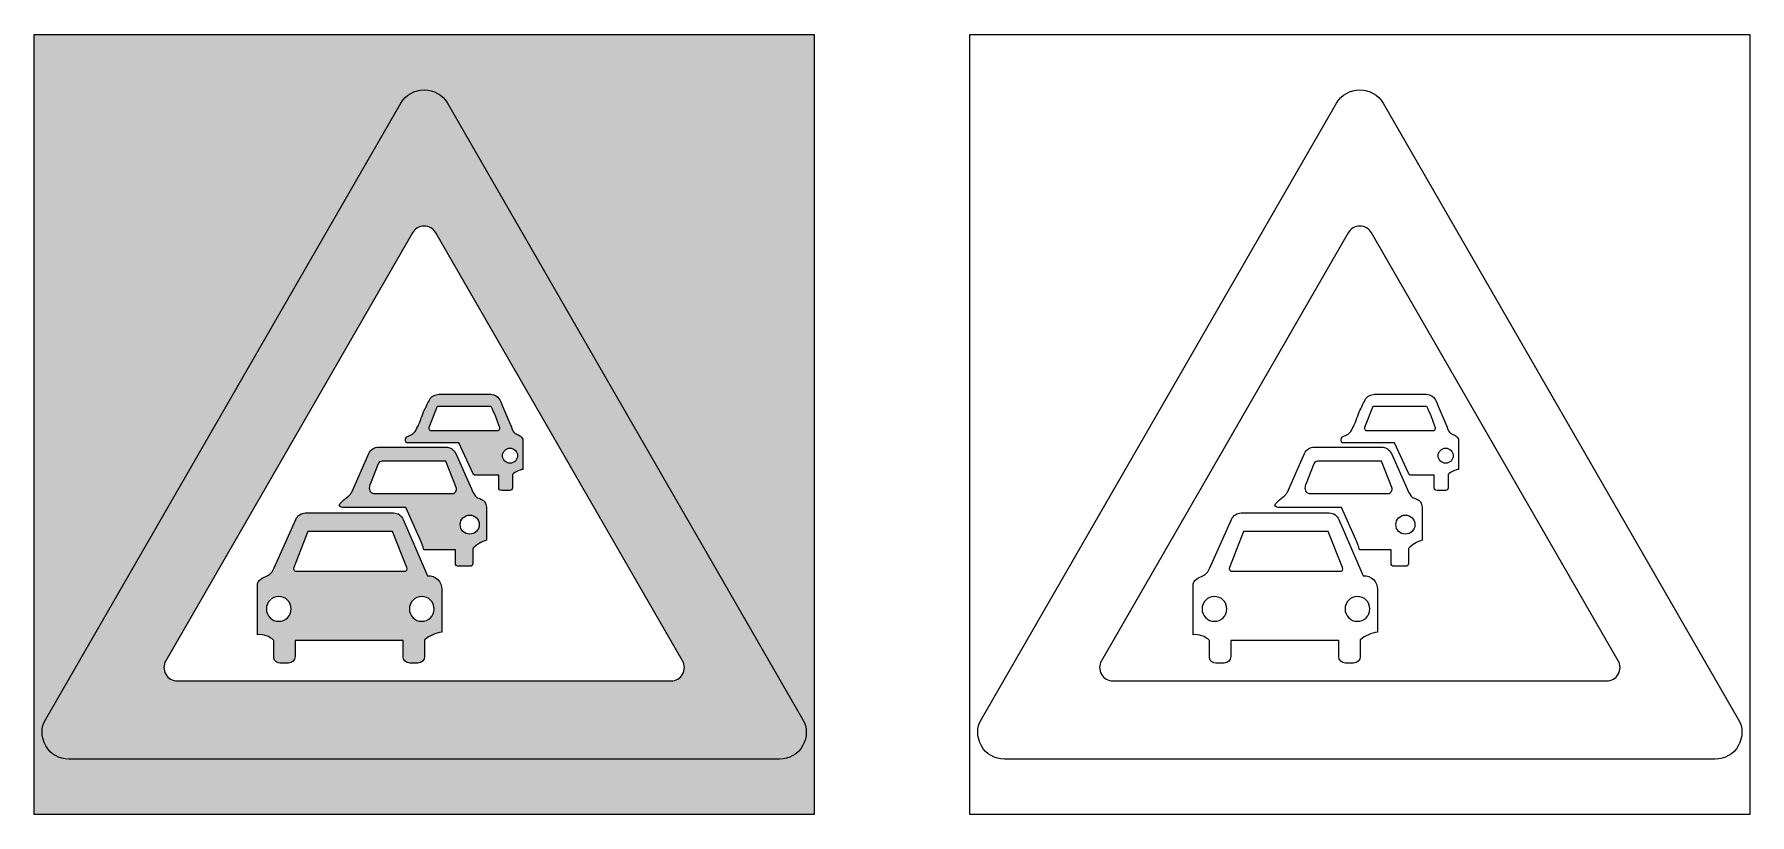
# Model space of a CAD drawing. Extents: x 200 to 2400, y 200 to 1200.
import ezdxf

# ---------------------------------------------------------------- set-up
doc = ezdxf.new("R2010")
doc.units = 0
doc.header["$MEASUREMENT"] = 0

msp = doc.modelspace()

# ---------------------------------------------------------------- hatches: boundary and pattern name
at = {"true_color": 0x000000}
h = msp.add_hatch(color=18, dxfattribs=at)
h.paths.add_polyline_path([(200, 200), (200, 1200), (1200, 1200), (1200, 200)])
edge = h.paths.add_edge_path(flags=16)
edge.add_arc((1016.482850067149, 388.6433804487611), 17.32038893934033, 270.0567319207018, 389.9519786323874)
edge.add_line((1031.49, 397.291), (714.9939999999999, 945.4889999999998))
edge.add_arc((700.001, 936.8136323876071), 17.32201062839279, 30.05487035694192, 149.9451296430581)
edge.add_line((685.008, 945.4889999999999), (368.5069999999999, 397.2900000000001))
edge.add_arc((383.5154880577879, 388.6431542268313), 17.32116207434503, 150.0524490103217, 269.945459994992)
edge.add_line((383.499, 371.3219999999999), (1016.5, 371.323))
edge = h.paths.add_edge_path(flags=0)
edge.add_arc((831.4259828902793, 615.3906808472997), 27.5157173576987, 99.78636304041302, 131.3071057960212)
edge.add_line((813.263, 636.06), (813.263, 628.9))
edge.add_line((813.263, 628.9), (813.263, 618.83))
edge.add_arc((809.8113480790048, 618.8266532802304), 3.451653543483658, -90.02237746008382, 0.05555393832048594, ccw=False)
edge.add_line((809.81, 615.375), (799, 615.375))
edge.add_arc((798.9991230691913, 618.8271241556924), 3.452124267074249, 179.9522688791964, 270.0145546425662, ccw=False)
edge.add_line((795.547, 618.83), (795.547, 635.07))
edge.add_line((795.547, 635.07), (765.26, 635.07))
edge.add_arc((766.3197671202798, 638.8140017662525), 3.891099532899157, 236.214785658646, 254.1954461070327, ccw=False)
edge.add_arc((766.8160484609208, 639.3471379468286), 4.611635948867034, 202.2895836410612, 234.7733504241661, ccw=False)
edge.add_line((762.549, 637.5980000000001), (744.54, 676.452))
edge.add_line((744.54, 676.452), (681.4810000000001, 676.452))
edge.add_line((681.4810000000001, 676.452), (678.6669999999999, 676.452))
edge.add_arc((680.0617748357282, 683.9643916279016), 7.6407738360291, 248.4240448571826, 259.4820438950163, ccw=False)
edge.add_arc((678.1377965562102, 678.5643161613053), 1.921650006895992, 198.7380986909906, 242.5511710356009, ccw=False)
edge.add_arc((681.7705005932393, 679.825749493738), 5.767101731328799, 165.7842394050571, 199.012239739483, ccw=False)
edge.add_arc((682.0760207729329, 680.1129529576743), 6.003149854754684, 140.8137874233939, 169.1594903062254, ccw=False)
edge.add_arc((679.663907674797, 681.9623391771975), 2.966392523092932, 113.965481243516, 139.0631265369533, ccw=False)
edge.add_arc((664.7173290498127, 723.730575478275), 41.4044408577675, 289.3834592352556, 299.3112101056722)
edge.add_arc((679.5346634447232, 696.495646070832), 10.41061271211701, 301.5826986392619, 329.1681754735766)
edge.add_arc((612.2017783909082, 735.8522093464052), 88.40161404323628, 329.6315496514135, 342.15012985166)
edge.add_arc((712.665314937025, 703.4262165926675), 17.16539249059915, 157.5835331685886, 161.9143951703025, ccw=False)
edge.add_line((696.797, 709.972), (699.3530000000001, 716.097))
edge.add_arc((854.5827776104627, 650.1564330118949), 168.6548019823523, 151.1362092918135, 156.9845406793792, ccw=False)
edge.add_arc((718.9783920463276, 724.8986703449037), 13.81633356331992, 90.04309540215462, 151.1230231591387, ccw=False)
edge.add_line((718.9680000000001, 738.715), (785.0319999999999, 738.716))
edge.add_arc((785.0187185747642, 724.9052647266633), 13.810741659536, 21.001813537060116, 89.94490015467818, ccw=False)
edge.add_arc((1198.755277341783, 883.7397884979166), 429.3668141824075, 201.0019273216271, 204.544334911309)
edge.add_arc((705.6539595936932, 656.9957978869683), 113.3756758074839, 18.818744877340123, 25.26323351263858, ccw=False)
edge.add_arc((822.654871985947, 697.4457651791554), 10.43327268467687, 201.8188291539756, 243.9925072127486)
edge.add_arc((798.859926208916, 649.2350051853145), 43.33001719133894, 55.47804463075943, 63.66785326035682, ccw=False)
edge.add_arc((818.5006925297187, 678.1809804382689), 8.353264497647013, 9.092243556358483, 53.954358359276625, ccw=False)
edge.add_line((826.7489999999999, 679.5010000000001), (826.7489999999999, 647.376))
edge.add_line((826.7489999999999, 647.376), (826.7489999999999, 645.7080000000001))
edge.add_line((826.7489999999999, 645.7080000000001), (826.7489999999999, 644.156))
edge.add_line((826.7489999999999, 644.156), (826.7489999999999, 642.506))
edge = h.paths.add_edge_path(flags=0)
edge.add_arc((789.5375223712243, 516.1020770559626), 36.79110103913468, 104.8521817333321, 137.3303332540555)
edge.add_line((762.4860000000001, 541.038), (762.4860000000001, 528.154))
edge.add_arc((774.5523614132255, 527.4085973237973), 12.08936321334857, 176.4650301570031, 180.0312670586332)
edge.add_line((762.4630000000001, 527.4019999999999), (762.459, 521.81))
edge.add_arc((759.0044730104419, 521.8135284540551), 3.454528791539188, 270.02532619213065, 359.94147810803753, ccw=False)
edge.add_line((759.0060000000001, 518.359), (743.512, 518.359))
edge.add_arc((743.5148558520357, 521.8118551693778), 3.45285635041337, 180.0307841884986, 269.95261074582555, ccw=False)
edge.add_line((740.062, 521.81), (740.064, 539.49))
edge.add_line((740.064, 539.49), (736.525, 539.49))
edge.add_line((736.525, 539.49), (699.3660000000001, 539.49))
edge.add_arc((640.3768344614631, 526.6891313508186), 60.36210640051024, 12.24356746071284, 25.5171557095057)
edge.add_line((694.8510000000001, 552.692), (676.659, 593.445))
edge.add_line((676.659, 593.445), (600.952, 593.445))
edge.add_arc((600.4021447465649, 631.1021232141063), 37.66113739071234, 262.11562497448114, 270.8365521307025, ccw=False)
edge.add_arc((596.134977576208, 602.0740139983628), 8.325690446540678, 241.0739143304479, 263.80132650246605, ccw=False)
edge.add_arc((593.212514865239, 596.5031544056192), 2.04086722533831, 198.1326419392832, 237.2347172387073, ccw=False)
edge.add_arc((593.239685953034, 596.5134487074193), 2.069893154675031, 159.3326608033488, 198.1693724633937, ccw=False)
edge.add_arc((598.1909437673511, 594.2379428118811), 7.515327614976751, 136.8056324418286, 156.4224358929925, ccw=False)
edge.add_arc((661.3043104869384, 530.5540771009038), 97.17092172322178, 128.0381095470757, 134.9017642216367, ccw=False)
edge.add_arc((582.0795065436305, 631.3499903533606), 31.03456339125878, 308.5708610818965, 322.0838138889986)
edge.add_line((606.563, 612.279), (607.256, 613.469))
edge.add_line((607.256, 613.469), (629.048, 662.7139999999999))
edge.add_arc((641.6748719922248, 657.1140738850708), 13.81293121682348, 90.04924480705517, 156.0830611185849, ccw=False)
edge.add_line((641.663, 670.927), (727.8889999999999, 670.927))
edge.add_arc((727.8762847424549, 657.1141827929291), 13.81282305952438, 24.161909346040318, 89.9472569298469, ccw=False)
edge.add_line((740.4789999999999, 662.768), (760.684, 617.631))
edge.add_arc((802.5390929695583, 633.490114896806), 44.75891344526209, 200.7519616226283, 212.4790086238341)
edge.add_arc((773.7255453774034, 615.7709861074668), 10.94972933538267, 215.2269522706183, 250.5363516585404)
edge.add_arc((756.3225450323739, 567.4742259066857), 40.38708461622773, 62.28262979530882, 70.08865786067798, ccw=False)
edge.add_arc((771.2285303998639, 596.5262015698617), 7.742301081753671, 18.9777089425898, 59.93743748337408, ccw=False)
edge.add_arc((759.4296927604828, 591.0942407702985), 20.70712004948435, 3.074902538865217, 22.576354398931016, ccw=False)
edge.add_line((780.107, 592.205), (780.107, 589.987))
edge.add_line((780.107, 589.987), (780.107, 562.317))
edge.add_line((780.107, 562.317), (780.107, 551.664))
edge = h.paths.add_edge_path(flags=0)
edge.add_line((635.866, 611.452), (736.186, 611.452))
edge.add_arc((735.6805224682203, 617.2418220289815), 5.811845374957353, 274.9895283345398, 381.8195967912679)
edge.add_line((741.076, 619.4019999999999), (727.6460000000001, 652.934))
edge.add_line((727.6460000000001, 652.934), (645.77, 652.937))
edge.add_arc((645.7754149023349, 647.7572658536551), 5.179736976717907, 90.05989707743278, 158.4125413760821)
edge.add_line((640.9590000000001, 649.663), (631.005, 624.451))
edge.add_arc((647.1182903774741, 617.6225864514239), 17.50043880533218, 157.0339716841121, 176.8081559577237)
edge.add_arc((635.9318217946208, 618.0528888427734), 6.310323702373535, 175.0534972931083, 232.1519531947635)
edge.add_arc((638.3801676538953, 622.6514450498921), 11.47817966480081, 236.5901288914741, 257.3474117426122)
edge = h.paths.add_edge_path(flags=0)
edge.add_line((717.1460000000001, 723.4889999999999), (785.487, 723.4889999999999))
edge.add_arc((625.9015315605554, 642.6696027785581), 178.883472417868, 17.399309190032284, 26.8591729858569, ccw=False)
edge.add_arc((793.3044673623864, 695.1284907872241), 3.453492527868546, -90.0575258995218, 17.396071983607783, ccw=False)
edge.add_line((793.301, 691.675), (709.778, 691.675))
edge.add_arc((709.774340043791, 695.1289782391274), 3.453980178235716, 158.6223657165482, 270.0607125902301, ccw=False)
edge.add_line((706.558, 696.388), (717.1460000000001, 723.4889999999999))
edge = h.paths.add_edge_path(flags=0)
edge.add_arc((758.396, 571.6659999999999), 12.18799999999987, 0, 180, ccw=False)
edge.add_arc((758.396, 571.6659999999999), 12.18799999999999, -180, 0, ccw=False)
edge = h.paths.add_edge_path(flags=0)
edge.add_arc((810.1065, 660.0210000000001), 9.670499999999947, 0, 180, ccw=False)
edge.add_arc((810.1065, 660.0210000000001), 9.670499999999947, -180, 0, ccw=False)
edge = h.paths.add_edge_path(flags=0)
edge.add_arc((728.3614357623821, 392.0075146794651), 42.38386168887977, 97.56985976888134, 130.9876788543898)
edge.add_line((700.562, 424.001), (700.562, 408.479))
edge.add_line((700.562, 408.479), (700.56, 406.09))
edge.add_line((700.56, 406.09), (700.56, 402.819))
edge.add_arc((691.9289832838302, 402.8190138640075), 8.631016716180847, 270.04657947957645, 359.99990796575395, ccw=False)
edge.add_line((691.936, 394.188), (681.555, 394.19))
edge.add_arc((681.5585025233415, 402.823502987187), 8.633503697655815, 180.0298838318426, 269.97675569297803, ccw=False)
edge.add_line((672.925, 402.819), (672.929, 423.359))
edge.add_line((672.929, 423.359), (534.555, 423.358))
edge.add_line((534.555, 423.358), (534.561, 402.818))
edge.add_arc((525.9274836912821, 402.8215163087181), 8.633517024789258, 270.0233357569106, 359.97666424308863, ccw=False)
edge.add_line((525.931, 394.188), (515.518, 394.19))
edge.add_arc((515.5211036910632, 402.8234489460489), 8.633449503931299, 193.3226834254895, 269.9794023926841, ccw=False)
edge.add_line((507.12, 400.834), (507.12, 423.26))
edge.add_arc((489.1074872156016, 405.104548909873), 25.57481223966483, 45.22643572194404, 96.15363392289518)
edge.add_line((486.366, 430.532), (486.067, 430.627))
edge.add_line((486.067, 430.627), (486.069, 454.946))
edge.add_line((486.069, 454.946), (486.208, 491.8030000000001))
edge.add_line((486.208, 491.8030000000001), (486.252, 493.699))
edge.add_line((486.252, 493.699), (486.2430000000001, 494.187))
edge.add_arc((494.1200281992298, 494.2943009062778), 7.877758991994354, 134.749691467599, 180.7804350434135, ccw=False)
edge.add_arc((504.2750429069042, 484.9654373913672), 21.66184362648358, 109.8206778971662, 136.4542807108538, ccw=False)
edge.add_arc((488.6132239453838, 527.446894864367), 23.61581515272972, 290.6200851449334, 302.3936484208192)
edge.add_arc((489.0776677866826, 522.8210593132312), 19.57248344604113, 308.5118763646475, 339.9505356168281)
edge.add_line((507.464, 516.111), (535.298, 578.466))
edge.add_arc((547.9024645198217, 572.8280957924704), 13.80791402365773, 90.06831935073052, 155.9013077180874, ccw=False)
edge.add_line((547.886, 586.636), (660.6039999999999, 586.636))
edge.add_arc((660.5858421096432, 572.8295565320715), 13.80645540832575, 23.35586901609861, 89.92464606218948, ccw=False)
edge.add_line((673.2610000000001, 578.303), (704.3760000000001, 506.126))
edge.add_arc((705.2431525421284, 488.6086012900701), 17.5388486250943, 0.02090325820591943, 92.83396284027498, ccw=False)
edge.add_line((722.7819999999999, 488.615), (722.765, 483.408))
edge.add_line((722.765, 483.408), (722.775, 442.287))
edge.add_line((722.775, 442.287), (722.7760000000001, 437.366))
edge.add_line((722.7760000000001, 437.366), (722.778, 434.022))
edge = h.paths.add_edge_path(flags=0)
edge.add_line((550.716, 563.0169999999999), (532.778, 516.535))
edge.add_arc((535.9987987252126, 515.2885674659756), 3.453568949681706, 158.8438189323943, 270.0531101487518)
edge.add_line((536.002, 511.835), (674.697, 511.835))
edge.add_arc((674.7005881835224, 515.2889628098798), 3.453964673689301, 269.9404777325898, 381.9134196869496)
edge.add_line((677.905, 516.578), (659.2660000000001, 563.0169999999999))
edge.add_line((659.2660000000001, 563.0169999999999), (550.716, 563.0169999999999))
edge = h.paths.add_edge_path(flags=0)
edge.add_arc((513.5435, 463.66), 15.88049999999998, 180, 360)
edge.add_arc((513.5435, 463.66), 15.88049999999998, 0, 180)
edge = h.paths.add_edge_path(flags=0)
edge.add_arc((696.9375, 463.66), 15.88049999999998, 180, 360)
edge.add_arc((696.9375, 463.66), 15.88049999999998, 0, 180)
h = msp.add_hatch(color=1)
edge = h.paths.add_edge_path()
edge.add_line((729.7189999999999, 1111.81), (1185.42, 322.5260000000001))
edge.add_arc((1155.668049362377, 305.38596357429), 34.33597843979721, -89.94668458462769, 29.946154419999175, ccw=False)
edge.add_line((1155.7, 271.05), (244.3050000000001, 271.054))
edge.add_arc((244.3357848637933, 305.3889575260212), 34.33497132693595, 150.0528657376547, 269.94862838277135, ccw=False)
edge.add_line((214.585, 322.529), (670.278, 1111.81))
edge.add_arc((699.9984999999999, 1094.615807734869), 34.33581756563078, 30.05065687870689, 149.949343121293, ccw=False)
edge = h.paths.add_edge_path(flags=16)
edge.add_arc((1016.482850067149, 388.6433804487611), 17.32038893934033, 270.0567319207018, 389.9519786323874)
edge.add_line((1031.49, 397.291), (714.9939999999999, 945.4889999999998))
edge.add_arc((700.001, 936.8136323876071), 17.32201062839279, 30.05487035694192, 149.9451296430581)
edge.add_line((685.008, 945.4889999999999), (368.5069999999999, 397.2900000000001))
edge.add_arc((383.5154880577879, 388.6431542268313), 17.32116207434503, 150.0524490103217, 269.945459994992)
edge.add_line((383.499, 371.3219999999999), (1016.5, 371.323))
h = msp.add_hatch(color=7)
edge = h.paths.add_edge_path()
edge.add_arc((831.4259828902793, 615.3906808472997), 27.5157173576987, 99.78636304041302, 131.3071057960212)
edge.add_line((813.263, 636.06), (813.263, 628.9))
edge.add_line((813.263, 628.9), (813.263, 618.83))
edge.add_arc((809.8113480790048, 618.8266532802304), 3.451653543483658, -90.02237746008382, 0.05555393832048594, ccw=False)
edge.add_line((809.81, 615.375), (799, 615.375))
edge.add_arc((798.9991230691913, 618.8271241556924), 3.452124267074249, 179.9522688791964, 270.0145546425662, ccw=False)
edge.add_line((795.547, 618.83), (795.547, 635.07))
edge.add_line((795.547, 635.07), (765.26, 635.07))
edge.add_arc((766.3197671202798, 638.8140017662525), 3.891099532899157, 236.214785658646, 254.1954461070327, ccw=False)
edge.add_arc((766.8160484609208, 639.3471379468286), 4.611635948867034, 202.2895836410612, 234.7733504241661, ccw=False)
edge.add_line((762.549, 637.5980000000001), (744.54, 676.452))
edge.add_line((744.54, 676.452), (681.4810000000001, 676.452))
edge.add_line((681.4810000000001, 676.452), (678.6669999999999, 676.452))
edge.add_arc((680.0617748357282, 683.9643916279016), 7.6407738360291, 248.4240448571826, 259.4820438950163, ccw=False)
edge.add_arc((678.1377965562102, 678.5643161613053), 1.921650006895992, 198.7380986909906, 242.5511710356009, ccw=False)
edge.add_arc((681.7705005932393, 679.825749493738), 5.767101731328799, 165.7842394050571, 199.012239739483, ccw=False)
edge.add_arc((682.0760207729329, 680.1129529576743), 6.003149854754684, 140.8137874233939, 169.1594903062254, ccw=False)
edge.add_arc((679.663907674797, 681.9623391771975), 2.966392523092932, 113.965481243516, 139.0631265369533, ccw=False)
edge.add_arc((664.7173290498127, 723.730575478275), 41.4044408577675, 289.3834592352556, 299.3112101056722)
edge.add_arc((679.5346634447232, 696.495646070832), 10.41061271211701, 301.5826986392619, 329.1681754735766)
edge.add_arc((612.2017783909082, 735.8522093464052), 88.40161404323628, 329.6315496514135, 342.15012985166)
edge.add_arc((712.665314937025, 703.4262165926675), 17.16539249059915, 157.5835331685886, 161.9143951703025, ccw=False)
edge.add_line((696.797, 709.972), (699.3530000000001, 716.097))
edge.add_arc((854.5827776104627, 650.1564330118949), 168.6548019823523, 151.1362092918135, 156.9845406793792, ccw=False)
edge.add_arc((718.9783920463276, 724.8986703449037), 13.81633356331992, 90.04309540215462, 151.1230231591387, ccw=False)
edge.add_line((718.9680000000001, 738.715), (785.0319999999999, 738.716))
edge.add_arc((785.0187185747642, 724.9052647266633), 13.810741659536, 21.001813537060116, 89.94490015467818, ccw=False)
edge.add_arc((1198.755277341783, 883.7397884979166), 429.3668141824075, 201.0019273216271, 204.544334911309)
edge.add_arc((705.6539595936932, 656.9957978869683), 113.3756758074839, 18.818744877340123, 25.26323351263858, ccw=False)
edge.add_arc((822.654871985947, 697.4457651791554), 10.43327268467687, 201.8188291539756, 243.9925072127486)
edge.add_arc((798.859926208916, 649.2350051853145), 43.33001719133894, 55.47804463075943, 63.66785326035682, ccw=False)
edge.add_arc((818.5006925297187, 678.1809804382689), 8.353264497647013, 9.092243556358483, 53.954358359276625, ccw=False)
edge.add_line((826.7489999999999, 679.5010000000001), (826.7489999999999, 647.376))
edge.add_line((826.7489999999999, 647.376), (826.7489999999999, 645.7080000000001))
edge.add_line((826.7489999999999, 645.7080000000001), (826.7489999999999, 644.156))
edge.add_line((826.7489999999999, 644.156), (826.7489999999999, 642.506))
edge = h.paths.add_edge_path()
edge.add_arc((789.5375223712243, 516.1020770559626), 36.79110103913468, 104.8521817333321, 137.3303332540555)
edge.add_line((762.4860000000001, 541.038), (762.4860000000001, 528.154))
edge.add_arc((774.5523614132255, 527.4085973237973), 12.08936321334857, 176.4650301570031, 180.0312670586332)
edge.add_line((762.4630000000001, 527.4019999999999), (762.459, 521.81))
edge.add_arc((759.0044730104419, 521.8135284540551), 3.454528791539188, 270.02532619213065, 359.94147810803753, ccw=False)
edge.add_line((759.0060000000001, 518.359), (743.512, 518.359))
edge.add_arc((743.5148558520357, 521.8118551693778), 3.45285635041337, 180.0307841884986, 269.95261074582555, ccw=False)
edge.add_line((740.062, 521.81), (740.064, 539.49))
edge.add_line((740.064, 539.49), (736.525, 539.49))
edge.add_line((736.525, 539.49), (699.3660000000001, 539.49))
edge.add_arc((640.3768344614631, 526.6891313508186), 60.36210640051024, 12.24356746071284, 25.5171557095057)
edge.add_line((694.8510000000001, 552.692), (676.659, 593.445))
edge.add_line((676.659, 593.445), (600.952, 593.445))
edge.add_arc((600.4021447465649, 631.1021232141063), 37.66113739071234, 262.11562497448114, 270.8365521307025, ccw=False)
edge.add_arc((596.134977576208, 602.0740139983628), 8.325690446540678, 241.0739143304479, 263.80132650246605, ccw=False)
edge.add_arc((593.212514865239, 596.5031544056192), 2.04086722533831, 198.1326419392832, 237.2347172387073, ccw=False)
edge.add_arc((593.239685953034, 596.5134487074193), 2.069893154675031, 159.3326608033488, 198.1693724633937, ccw=False)
edge.add_arc((598.1909437673511, 594.2379428118811), 7.515327614976751, 136.8056324418286, 156.4224358929925, ccw=False)
edge.add_arc((661.3043104869384, 530.5540771009038), 97.17092172322178, 128.0381095470757, 134.9017642216367, ccw=False)
edge.add_arc((582.0795065436305, 631.3499903533606), 31.03456339125878, 308.5708610818965, 322.0838138889986)
edge.add_line((606.563, 612.279), (607.256, 613.469))
edge.add_line((607.256, 613.469), (629.048, 662.7139999999999))
edge.add_arc((641.6748719922248, 657.1140738850708), 13.81293121682348, 90.04924480705517, 156.0830611185849, ccw=False)
edge.add_line((641.663, 670.927), (727.8889999999999, 670.927))
edge.add_arc((727.8762847424549, 657.1141827929291), 13.81282305952438, 24.161909346040318, 89.9472569298469, ccw=False)
edge.add_line((740.4789999999999, 662.768), (760.684, 617.631))
edge.add_arc((802.5390929695583, 633.490114896806), 44.75891344526209, 200.7519616226283, 212.4790086238341)
edge.add_arc((773.7255453774034, 615.7709861074668), 10.94972933538267, 215.2269522706183, 250.5363516585404)
edge.add_arc((756.3225450323739, 567.4742259066857), 40.38708461622773, 62.28262979530882, 70.08865786067798, ccw=False)
edge.add_arc((771.2285303998639, 596.5262015698617), 7.742301081753671, 18.9777089425898, 59.93743748337408, ccw=False)
edge.add_arc((759.4296927604828, 591.0942407702985), 20.70712004948435, 3.074902538865217, 22.576354398931016, ccw=False)
edge.add_line((780.107, 592.205), (780.107, 589.987))
edge.add_line((780.107, 589.987), (780.107, 562.317))
edge.add_line((780.107, 562.317), (780.107, 551.664))
edge = h.paths.add_edge_path(flags=16)
edge.add_line((635.866, 611.452), (736.186, 611.452))
edge.add_arc((735.6805224682203, 617.2418220289815), 5.811845374957353, 274.9895283345398, 381.8195967912679)
edge.add_line((741.076, 619.4019999999999), (727.6460000000001, 652.934))
edge.add_line((727.6460000000001, 652.934), (645.77, 652.937))
edge.add_arc((645.7754149023349, 647.7572658536551), 5.179736976717907, 90.05989707743278, 158.4125413760821)
edge.add_line((640.9590000000001, 649.663), (631.005, 624.451))
edge.add_arc((647.1182903774741, 617.6225864514239), 17.50043880533218, 157.0339716841121, 176.8081559577237)
edge.add_arc((635.9318217946208, 618.0528888427734), 6.310323702373535, 175.0534972931083, 232.1519531947635)
edge.add_arc((638.3801676538953, 622.6514450498921), 11.47817966480081, 236.5901288914741, 257.3474117426122)
edge = h.paths.add_edge_path(flags=16)
edge.add_line((717.1460000000001, 723.4889999999999), (785.487, 723.4889999999999))
edge.add_arc((625.9015315605554, 642.6696027785581), 178.883472417868, 17.399309190032284, 26.8591729858569, ccw=False)
edge.add_arc((793.3044673623864, 695.1284907872241), 3.453492527868546, -90.0575258995218, 17.396071983607783, ccw=False)
edge.add_line((793.301, 691.675), (709.778, 691.675))
edge.add_arc((709.774340043791, 695.1289782391274), 3.453980178235716, 158.6223657165482, 270.0607125902301, ccw=False)
edge.add_line((706.558, 696.388), (717.1460000000001, 723.4889999999999))
edge = h.paths.add_edge_path(flags=16)
edge.add_arc((758.396, 571.6659999999999), 12.18799999999987, 0, 180, ccw=False)
edge.add_arc((758.396, 571.6659999999999), 12.18799999999999, -180, 0, ccw=False)
edge = h.paths.add_edge_path(flags=16)
edge.add_arc((810.1065, 660.0210000000001), 9.670499999999947, 0, 180, ccw=False)
edge.add_arc((810.1065, 660.0210000000001), 9.670499999999947, -180, 0, ccw=False)
edge = h.paths.add_edge_path()
edge.add_arc((728.3614357623821, 392.0075146794651), 42.38386168887977, 97.56985976888134, 130.9876788543898)
edge.add_line((700.562, 424.001), (700.562, 408.479))
edge.add_line((700.562, 408.479), (700.56, 406.09))
edge.add_line((700.56, 406.09), (700.56, 402.819))
edge.add_arc((691.9289832838302, 402.8190138640075), 8.631016716180847, 270.04657947957645, 359.99990796575395, ccw=False)
edge.add_line((691.936, 394.188), (681.555, 394.19))
edge.add_arc((681.5585025233415, 402.823502987187), 8.633503697655815, 180.0298838318426, 269.97675569297803, ccw=False)
edge.add_line((672.925, 402.819), (672.929, 423.359))
edge.add_line((672.929, 423.359), (534.555, 423.358))
edge.add_line((534.555, 423.358), (534.561, 402.818))
edge.add_arc((525.9274836912821, 402.8215163087181), 8.633517024789258, 270.0233357569106, 359.97666424308863, ccw=False)
edge.add_line((525.931, 394.188), (515.518, 394.19))
edge.add_arc((515.5211036910632, 402.8234489460489), 8.633449503931299, 193.3226834254895, 269.9794023926841, ccw=False)
edge.add_line((507.12, 400.834), (507.12, 423.26))
edge.add_arc((489.1074872156016, 405.104548909873), 25.57481223966483, 45.22643572194404, 96.15363392289518)
edge.add_line((486.366, 430.532), (486.067, 430.627))
edge.add_line((486.067, 430.627), (486.069, 454.946))
edge.add_line((486.069, 454.946), (486.208, 491.8030000000001))
edge.add_line((486.208, 491.8030000000001), (486.252, 493.699))
edge.add_line((486.252, 493.699), (486.2430000000001, 494.187))
edge.add_arc((494.1200281992298, 494.2943009062778), 7.877758991994354, 134.749691467599, 180.7804350434135, ccw=False)
edge.add_arc((504.2750429069042, 484.9654373913672), 21.66184362648358, 109.8206778971662, 136.4542807108538, ccw=False)
edge.add_arc((488.6132239453838, 527.446894864367), 23.61581515272972, 290.6200851449334, 302.3936484208192)
edge.add_arc((489.0776677866826, 522.8210593132312), 19.57248344604113, 308.5118763646475, 339.9505356168281)
edge.add_line((507.464, 516.111), (535.298, 578.466))
edge.add_arc((547.9024645198217, 572.8280957924704), 13.80791402365773, 90.06831935073052, 155.9013077180874, ccw=False)
edge.add_line((547.886, 586.636), (660.6039999999999, 586.636))
edge.add_arc((660.5858421096432, 572.8295565320715), 13.80645540832575, 23.35586901609861, 89.92464606218948, ccw=False)
edge.add_line((673.2610000000001, 578.303), (704.3760000000001, 506.126))
edge.add_arc((705.2431525421284, 488.6086012900701), 17.5388486250943, 0.02090325820591943, 92.83396284027498, ccw=False)
edge.add_line((722.7819999999999, 488.615), (722.765, 483.408))
edge.add_line((722.765, 483.408), (722.775, 442.287))
edge.add_line((722.775, 442.287), (722.7760000000001, 437.366))
edge.add_line((722.7760000000001, 437.366), (722.778, 434.022))
edge = h.paths.add_edge_path(flags=16)
edge.add_line((550.716, 563.0169999999999), (532.778, 516.535))
edge.add_arc((535.9987987252126, 515.2885674659756), 3.453568949681706, 158.8438189323943, 270.0531101487518)
edge.add_line((536.002, 511.835), (674.697, 511.835))
edge.add_arc((674.7005881835224, 515.2889628098798), 3.453964673689301, 269.9404777325898, 381.9134196869496)
edge.add_line((677.905, 516.578), (659.2660000000001, 563.0169999999999))
edge.add_line((659.2660000000001, 563.0169999999999), (550.716, 563.0169999999999))
edge = h.paths.add_edge_path(flags=16)
edge.add_arc((513.5435, 463.66), 15.88049999999998, 180, 360)
edge.add_arc((513.5435, 463.66), 15.88049999999998, 0, 180)
edge = h.paths.add_edge_path(flags=16)
edge.add_arc((696.9375, 463.66), 15.88049999999998, 180, 360)
edge.add_arc((696.9375, 463.66), 15.88049999999998, 0, 180)

# ---------------------------------------------------------------- linework, layer by layer
for points in [[(200, 200), (200, 1200), (1200, 1200), (1200, 200)], [(1400, 200), (1400, 1200), (2400, 1200), (2400, 200)]]:
    msp.add_lwpolyline(points, close=True)
at = {"color": 1}
for points in [[(729.7189999999999, 1111.81), (1185.42, 322.526, -0.576727), (1155.7, 271.05), (244.305, 271.054, -0.5767439999999999), (214.585, 322.529), (670.278, 1111.81, -0.576761)], [(1016.5, 371.323, 0.576741), (1031.49, 397.291), (714.9939999999999, 945.4889999999999, 0.576712), (685.008, 945.4889999999999), (368.5069999999999, 397.29, 0.576728), (383.499, 371.3219999999999)]]:
    msp.add_lwpolyline(points, format="xyb", close=True, dxfattribs=at)
at = {"color": 7}
for points in [[(1929.719, 1111.81), (2385.42, 322.526, -0.576727), (2355.7, 271.05), (1444.305, 271.054, -0.5767439999999999), (1414.585, 322.529), (1870.278, 1111.81, -0.576761)], [(2216.5, 371.323, 0.576741), (2231.49, 397.291), (1914.994, 945.4889999999999, 0.576712), (1885.008, 945.4889999999999), (1568.507, 397.29, 0.576728), (1583.499, 371.3219999999999)]]:
    msp.add_lwpolyline(points, format="xyb", close=True, dxfattribs=at)
for points in [[(826.7489999999999, 642.506, 0.138409), (813.263, 636.06), (813.263, 628.9), (813.263, 618.83, -0.414612), (809.81, 615.375), (799, 615.375, -0.414532), (795.547, 618.83), (795.547, 635.07), (765.26, 635.07, -0.0786168), (764.1560000000001, 635.58, -0.142694), (762.549, 637.5980000000001), (744.54, 676.452), (681.4810000000001, 676.452), (678.6669999999999, 676.452, -0.0482871), (677.252, 676.8589999999999, -0.193534), (676.318, 677.947, -0.146009), (676.18, 681.242, -0.124316), (677.423, 683.9060000000001, -0.109949), (678.459, 684.673, 0.0433451), (684.987, 687.627, 0.120949), (688.4739999999999, 691.16, 0.054677), (696.3480000000001, 708.755, -0.0188992), (696.797, 709.972), (699.3530000000001, 716.097, -0.0255237), (706.88, 731.571, -0.273006), (718.9680000000001, 738.715), (785.0319999999999, 738.716, -0.310236), (797.9119999999999, 729.855, 0.0154579), (808.186, 705.382, -0.0281268), (812.9689999999999, 693.568, 0.186123), (818.08, 688.069, -0.03575), (823.416, 684.935, -0.198287), (826.7489999999999, 679.5010000000001), (826.7489999999999, 647.376), (826.7489999999999, 645.7080000000001), (826.7489999999999, 644.156)], [(2026.749, 642.506, 0.138409), (2013.263, 636.06), (2013.263, 628.9), (2013.263, 618.83, -0.414612), (2009.81, 615.375), (1999, 615.375, -0.414532), (1995.547, 618.83), (1995.547, 635.07), (1965.26, 635.07, -0.0786168), (1964.156, 635.58, -0.142694), (1962.549, 637.5980000000001), (1944.54, 676.452), (1881.481, 676.452), (1878.667, 676.452, -0.0482871), (1877.252, 676.8589999999999, -0.193534), (1876.318, 677.947, -0.146009), (1876.18, 681.242, -0.124316), (1877.423, 683.9060000000001, -0.109949), (1878.459, 684.673, 0.0433451), (1884.987, 687.627, 0.120949), (1888.474, 691.16, 0.054677), (1896.348, 708.755, -0.0188992), (1896.797, 709.972), (1899.353, 716.097, -0.0255237), (1906.88, 731.571, -0.273006), (1918.968, 738.715), (1985.032, 738.716, -0.310236), (1997.912, 729.855, 0.0154579), (2008.186, 705.382, -0.0281268), (2012.969, 693.568, 0.186123), (2018.08, 688.069, -0.03575), (2023.416, 684.935, -0.198287), (2026.749, 679.5010000000001), (2026.749, 647.376), (2026.749, 645.7080000000001), (2026.749, 644.156)], [(717.1460000000001, 723.4889999999999), (785.487, 723.4889999999999, -0.0412999), (796.6, 696.1610000000001, -0.506526), (793.301, 691.675), (709.778, 691.675, -0.52857), (706.558, 696.388)], [(1917.146, 723.4889999999999), (1985.487, 723.4889999999999, -0.0412999), (1996.6, 696.1610000000001, -0.506526), (1993.301, 691.675), (1909.778, 691.675, -0.52857), (1906.558, 696.388)], [(780.107, 551.664, 0.142669), (762.4860000000001, 541.038), (762.4860000000001, 528.154, 0.0155619), (762.4630000000001, 527.4019999999999), (762.459, 521.81, -0.413785), (759.0060000000001, 518.359), (743.512, 518.359, -0.413814), (740.062, 521.81), (740.064, 539.49), (736.525, 539.49), (699.3660000000001, 539.49, 0.0579818), (694.8510000000001, 552.692), (676.659, 593.445), (600.952, 593.445, -0.0380706), (595.236, 593.797, -0.0994934), (592.1080000000001, 594.7869999999999, -0.17229), (591.273, 595.868, -0.171098), (591.303, 597.244, -0.08580410000000001), (592.712, 599.382, -0.0299573), (601.429, 607.086, 0.0590298), (606.563, 612.279), (607.256, 613.469), (629.048, 662.7139999999999, -0.296374), (641.663, 670.927), (727.8889999999999, 670.927, -0.295195), (740.4789999999999, 662.768), (760.684, 617.631, 0.0512136), (764.7810000000001, 609.455, 0.155297), (770.077, 605.447, -0.0340734), (775.107, 603.227, -0.180648), (778.55, 599.044, -0.0852971), (780.107, 592.205), (780.107, 589.987), (780.107, 562.317)], [(800.436, 660.0210000000001, -1), (819.7769999999999, 660.0210000000001, -1)], [(1980.107, 551.664, 0.142669), (1962.486, 541.038), (1962.486, 528.154, 0.0155619), (1962.463, 527.4019999999999), (1962.459, 521.81, -0.413785), (1959.006, 518.359), (1943.512, 518.359, -0.413814), (1940.062, 521.81), (1940.064, 539.49), (1936.525, 539.49), (1899.366, 539.49, 0.0579818), (1894.851, 552.692), (1876.659, 593.445), (1800.952, 593.445, -0.0380706), (1795.236, 593.797, -0.0994934), (1792.108, 594.7869999999999, -0.17229), (1791.273, 595.868, -0.171098), (1791.303, 597.244, -0.08580410000000001), (1792.712, 599.382, -0.0299573), (1801.429, 607.086, 0.0590298), (1806.563, 612.279), (1807.256, 613.469), (1829.048, 662.7139999999999, -0.296374), (1841.663, 670.927), (1927.889, 670.927, -0.295195), (1940.479, 662.768), (1960.684, 617.631, 0.0512136), (1964.781, 609.455, 0.155297), (1970.077, 605.447, -0.0340734), (1975.107, 603.227, -0.180648), (1978.55, 599.044, -0.0852971), (1980.107, 592.205), (1980.107, 589.987), (1980.107, 562.317)], [(2000.436, 660.0210000000001, -1), (2019.777, 660.0210000000001, -1)], [(635.866, 611.452), (736.186, 611.452, 0.503112), (741.076, 619.4019999999999), (727.6460000000001, 652.934), (645.77, 652.937, 0.307414), (640.9590000000001, 649.663), (631.005, 624.451, 0.0864959), (629.645, 618.597, 0.254425), (632.06, 613.07, 0.0908192)], [(1835.866, 611.452), (1936.186, 611.452, 0.503112), (1941.076, 619.4019999999999), (1927.646, 652.934), (1845.77, 652.937, 0.307414), (1840.959, 649.663), (1831.005, 624.451, 0.0864959), (1829.645, 618.597, 0.254425), (1832.06, 613.07, 0.0908192)], [(722.778, 434.022, 0.146855), (700.562, 424.001), (700.562, 408.479), (700.56, 406.09), (700.56, 402.819, -0.413975), (691.936, 394.188), (681.555, 394.19, -0.413942), (672.925, 402.819), (672.929, 423.359), (534.555, 423.358), (534.561, 402.818, -0.413975), (525.931, 394.188), (515.518, 394.19, -0.347536), (507.12, 400.834), (507.12, 423.26, 0.225943), (486.366, 430.532), (486.067, 430.627), (486.069, 454.946), (486.208, 491.8030000000001), (486.252, 493.699), (486.2430000000001, 494.187, -0.203592), (488.574, 499.889, -0.116737), (496.93, 505.344, 0.05141709999999999), (501.265, 507.506, 0.138044), (507.464, 516.111), (535.298, 578.466, -0.295421), (547.886, 586.636), (660.6039999999999, 586.636, -0.298915), (673.2610000000001, 578.303), (704.3760000000001, 506.126, -0.428668), (722.7819999999999, 488.615), (722.765, 483.408), (722.775, 442.287), (722.7760000000001, 437.366)], [(746.2080000000001, 571.6659999999999, -1), (770.584, 571.6659999999999, -1)], [(1922.778, 434.022, 0.146855), (1900.562, 424.001), (1900.562, 408.479), (1900.56, 406.09), (1900.56, 402.819, -0.413975), (1891.936, 394.188), (1881.555, 394.19, -0.413942), (1872.925, 402.819), (1872.929, 423.359), (1734.555, 423.358), (1734.561, 402.818, -0.413975), (1725.931, 394.188), (1715.518, 394.19, -0.347536), (1707.12, 400.834), (1707.12, 423.26, 0.225943), (1686.366, 430.532), (1686.067, 430.627), (1686.069, 454.946), (1686.208, 491.8030000000001), (1686.252, 493.699), (1686.243, 494.187, -0.203592), (1688.574, 499.889, -0.116737), (1696.93, 505.344, 0.05141709999999999), (1701.265, 507.506, 0.138044), (1707.464, 516.111), (1735.298, 578.466, -0.295421), (1747.886, 586.636), (1860.604, 586.636, -0.298915), (1873.261, 578.303), (1904.376, 506.126, -0.428668), (1922.782, 488.615), (1922.765, 483.408), (1922.775, 442.287), (1922.776, 437.366)], [(1946.208, 571.6659999999999, -1), (1970.584, 571.6659999999999, -1)], [(550.716, 563.0169999999999), (532.778, 516.535, 0.527292), (536.002, 511.835), (674.697, 511.835, 0.531558), (677.905, 516.578), (659.2660000000001, 563.0169999999999)], [(1750.716, 563.0169999999999), (1732.778, 516.535, 0.527292), (1736.002, 511.835), (1874.697, 511.835, 0.531558), (1877.905, 516.578), (1859.266, 563.0169999999999)], [(497.663, 463.66, 1), (529.424, 463.66, 1)], [(681.057, 463.66, 1), (712.818, 463.66, 1)], [(1697.663, 463.66, 1), (1729.424, 463.66, 1)], [(1881.057, 463.66, 1), (1912.818, 463.66, 1)]]:
    msp.add_lwpolyline(points, format="xyb", close=True)

doc.saveas('drawing.dxf')
